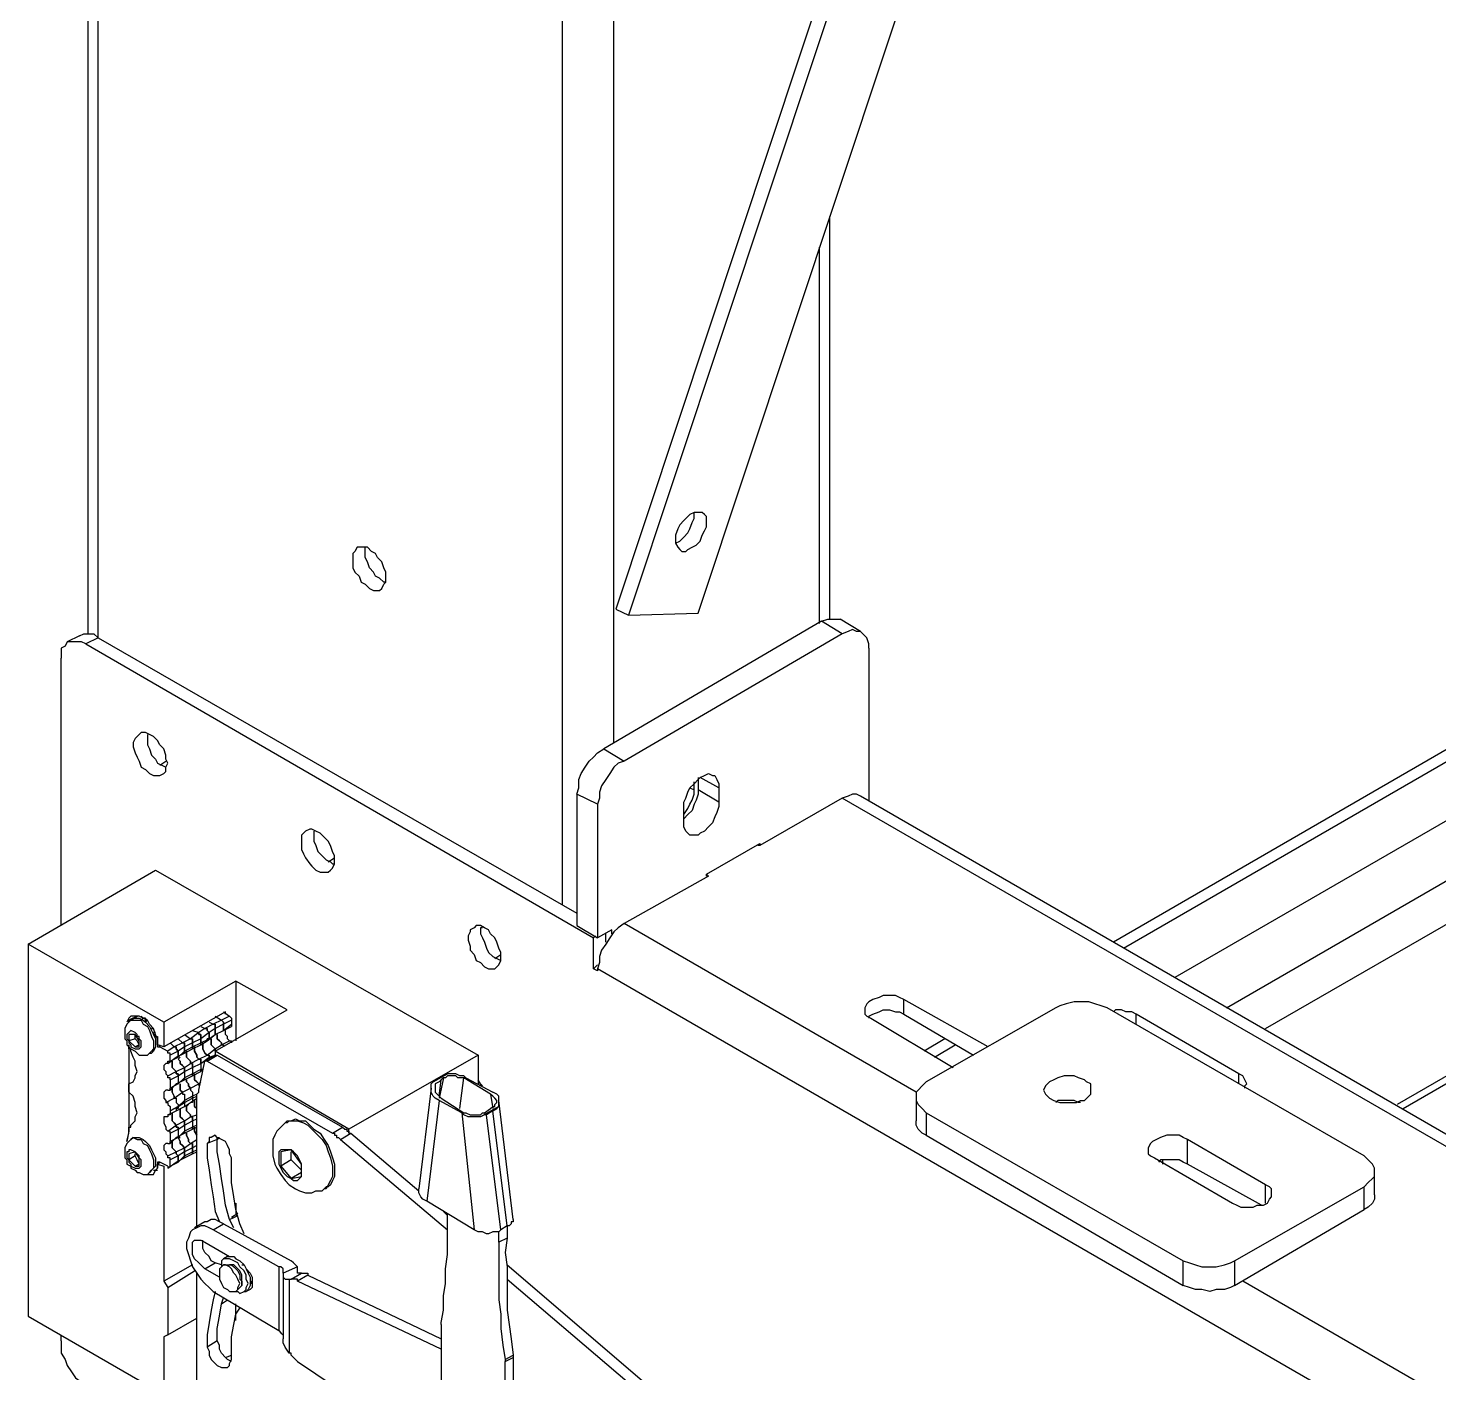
# Model space of a CAD drawing. Header units: millimetres. Extents: x -54 to 6594, y -112 to 3218.
# Drawn here: x -10.2 to 231.9, y 221 to 451.7 of the extents above; entities that cross this region are included whole.
import ezdxf

# ---------------------------------------------------------------- set-up
doc = ezdxf.new("R2010")
doc.units = ezdxf.units.MM

# ---------------------------------------------------------------- blocks, each defined once
blk = doc.blocks.new('LKarkas_iso')
at = {"lineweight": 25}
for points in [[(544.34, 1708.5), (92.78, 351.01)], [(81.49, 301.27), (81.49, 1692.27)], [(104.77, 351.37), (549.27, 1687.69)], [(0, 1584.32), (0, 347.84)], [(1.76, 347.13), (1.76, 1583.97)], [(90.31, 329.14), (90.31, 1483.43)], [(328.08, 1066.8), (90.66, 352.07)], [(577.5, 527.05), (176.04, 294.92)], [(177.8, 293.86), (579.61, 525.99)], [(186.62, 288.92), (588.43, 520.7)], [(614.54, 491.77), (224.72, 267.05)], [(225.78, 266.35), (615.95, 491.77)], [(127.35, 350.31), (127.35, 419.45)], [(125.59, 349.6), (125.59, 414.16)], [(195.44, 283.63), (356.66, 376.77)], [(105.83, 365.48), (106.19, 366.18), (106.19, 367.24), (106.19, 367.95), (105.83, 368.3), (105.48, 368.65), (104.77, 368.65), (104.07, 368.65), (103.36, 368.3), (103.01, 367.95), (102.31, 367.24), (101.6, 366.54), (101.25, 365.83), (100.89, 364.77), (100.89, 364.07), (100.89, 363.36), (101.25, 362.66), (101.6, 362.3), (101.95, 361.95), (102.66, 361.95), (103.01, 362.3), (103.72, 362.66), (104.42, 363.01), (105.13, 363.71), (105.48, 364.77), (105.83, 365.48)], [(103.72, 366.89), (104.07, 367.59), (104.07, 368.3), (104.07, 368.65)], [(202.14, 280.11), (356.66, 369.01)], [(100.89, 363.36), (100.89, 363.36), (101.6, 363.71), (102.31, 364.42), (103.01, 365.12), (103.36, 365.83), (103.72, 366.89)], [(48.33, 355.6), (49.04, 355.25), (49.74, 355.25), (50.09, 355.25), (50.45, 355.6), (50.8, 356.31), (51.15, 356.66), (51.15, 357.72), (51.15, 358.42), (50.8, 359.13), (50.45, 360.19), (49.74, 360.89), (49.39, 361.6), (48.68, 361.95), (47.98, 362.66), (47.27, 362.66), (46.57, 362.66), (46.21, 362.66), (45.86, 361.95), (45.51, 361.6), (45.51, 360.89), (45.51, 360.19), (45.51, 359.13), (45.86, 358.42), (46.57, 357.72), (46.92, 356.66), (47.62, 356.31), (48.33, 355.6)], [(51.15, 356.66), (50.8, 356.66), (50.09, 357.36), (49.39, 357.72), (49.04, 358.42), (48.33, 359.13), (47.98, 360.19), (47.62, 360.89), (47.62, 361.6), (47.62, 362.66)], [(90.66, 352.07), (92.78, 351.01)], [(92.78, 351.01), (104.77, 351.37)], [(125.94, 349.96), (88.55, 328.08)], [(125.94, 349.96), (127, 350.31), (127.71, 350.31), (128.41, 350.31), (129.12, 350.31)], [(129.47, 347.84), (125.94, 349.96)], [(132.64, 348.19), (129.12, 350.31)], [(-0.35, 346.07), (-1.06, 346.43), (-2.12, 346.43), (-2.82, 346.43), (-3.53, 346.43), (-3.88, 345.72), (-4.59, 345.37), (-4.59, 344.31), (-4.59, 343.61)], [(-1.41, 347.49), (-3.53, 346.43)], [(-1.41, 347.49), (-0.71, 347.84), (0.35, 347.84), (1.06, 347.84), (1.76, 347.13)], [(1.76, 347.13), (-0.35, 346.07)], [(1.76, 347.13), (83.96, 299.86)], [(129.47, 347.84), (92.07, 325.97)], [(134.06, 345.37), (134.06, 346.07), (133.7, 347.13), (133.35, 347.49), (132.64, 348.19), (131.94, 348.19), (131.23, 348.54), (130.53, 348.19), (129.47, 347.84)], [(-0.35, 346.07), (86.78, 295.63)], [(134.06, 345.37), (134.06, 319.26)], [(-4.59, 297.74), (-4.59, 343.61)], [(13.76, 325.61), (13.41, 326.32), (13.41, 327.02), (13.05, 328.08), (12.35, 328.79), (11.99, 329.49), (11.29, 330.2), (10.58, 330.55), (9.88, 330.91), (9.17, 330.91), (8.82, 330.55), (8.47, 330.2), (8.11, 329.85), (7.76, 329.14), (7.76, 328.44), (8.11, 327.38), (8.47, 326.67), (8.82, 325.97), (9.17, 324.91), (9.88, 324.56), (10.58, 323.85), (11.29, 323.5), (11.99, 323.5), (12.35, 323.5), (13.05, 323.85), (13.41, 324.2), (13.41, 324.91), (13.76, 325.61)], [(10.23, 330.55), (10.23, 330.55), (10.23, 329.49), (10.23, 328.79), (10.58, 328.08), (10.94, 327.02), (11.64, 326.32), (11.99, 325.61), (12.7, 325.26), (13.41, 324.91)], [(83.96, 320.32), (84.31, 321.38), (84.31, 322.79), (84.67, 323.85), (85.37, 324.91), (86.08, 325.97), (86.78, 326.67), (87.49, 327.38), (88.55, 328.08)], [(88.55, 328.08), (92.07, 325.97)], [(12.35, 325.26), (13.41, 325.97)], [(92.07, 325.97), (91.02, 325.61), (90.31, 324.91), (89.61, 323.85), (88.9, 322.79), (88.19, 321.73), (87.84, 320.67), (87.84, 319.62), (87.49, 318.56)], [(102.31, 317.85), (102.31, 318.91), (102.66, 319.62), (103.01, 320.67), (103.36, 321.38), (104.07, 322.09), (104.77, 322.79), (105.13, 323.14), (105.83, 323.5), (106.54, 323.85), (107.24, 323.5), (107.6, 323.5), (107.95, 322.79), (108.3, 322.09), (108.3, 321.38)], [(104.07, 321.03), (104.07, 322.44)], [(104.77, 323.14), (104.77, 321.03)], [(108.3, 321.38), (105.13, 323.14)], [(83.96, 320.32), (83.96, 297.74)], [(87.49, 318.56), (83.96, 320.32)], [(102.31, 316.79), (102.31, 316.79), (103.01, 317.85), (103.36, 318.56), (103.72, 319.26), (104.07, 320.32), (104.07, 321.03)], [(104.77, 321.03), (104.77, 320.32), (104.42, 319.26), (104.07, 318.56), (103.72, 317.5), (103.01, 316.79), (102.31, 316.09)], [(103.36, 321.38), (104.07, 321.03)], [(108.3, 318.91), (104.77, 321.03)], [(108.3, 321.38), (108.3, 318.91)], [(129.47, 319.62), (115.36, 311.5)], [(132.64, 319.97), (131.94, 320.32), (131.23, 320.32), (130.53, 319.97), (129.47, 319.62)], [(567.62, 67.03), (129.47, 319.62)], [(570.79, 67.03), (132.64, 319.97)], [(87.49, 318.56), (87.49, 295.63)], [(108.3, 318.91), (108.3, 318.21), (107.95, 317.15), (107.6, 316.44), (107.24, 315.38), (106.54, 314.68), (105.83, 313.97), (105.13, 313.62), (104.77, 313.27), (104.07, 313.27), (103.36, 313.27), (103.01, 313.62), (102.66, 313.97), (102.31, 314.68), (102.31, 315.38)], [(102.31, 315.38), (102.31, 317.85)], [(42.33, 309.03), (42.33, 309.74), (41.98, 310.44), (41.63, 311.5), (41.27, 312.21), (40.57, 312.91), (39.86, 313.62), (39.16, 313.97), (38.45, 314.32), (38.1, 314.32), (37.39, 313.97), (37.04, 313.62), (36.69, 313.27), (36.69, 312.56), (36.69, 311.86), (36.69, 310.8), (37.04, 310.09), (37.39, 309.39), (38.1, 308.33), (38.45, 307.97), (39.16, 307.27), (39.86, 306.92), (40.57, 306.92), (41.27, 306.92), (41.63, 307.27), (41.98, 307.62), (42.33, 308.33), (42.33, 309.03)], [(38.81, 313.97), (38.81, 313.97), (38.81, 312.91), (38.81, 312.21), (39.16, 311.5), (39.51, 310.44), (40.22, 309.74), (40.92, 309.03), (41.63, 308.68), (41.98, 308.33), (42.33, 308.33)], [(106.19, 306.56), (115.36, 311.86)], [(115.36, 311.5), (115.01, 311.5)], [(115.36, 311.86), (115.36, 311.5)], [(41.27, 308.68), (42.33, 309.39)], [(-10.23, 294.57), (11.64, 307.27)], [(11.64, 307.27), (67.03, 275.52)], [(106.54, 306.21), (92.07, 298.1)], [(106.19, 306.56), (106.54, 306.21)], [(106.19, 306.21), (106.19, 306.56)], [(92.07, 298.1), (91.02, 297.39), (90.31, 296.69), (89.61, 295.63), (88.9, 294.57), (88.19, 293.51), (87.84, 292.45), (87.84, 291.39), (87.49, 290.34)], [(142.17, 269.17), (92.07, 298.1)], [(70.91, 292.45), (70.91, 293.16), (70.56, 293.86), (70.2, 294.92), (69.85, 295.63), (69.14, 296.33), (68.79, 297.04), (68.09, 297.39), (67.38, 297.74), (66.67, 297.74), (66.32, 297.39), (65.62, 297.04), (65.62, 296.69), (65.26, 295.98), (65.26, 295.27), (65.62, 294.22), (65.62, 293.51), (66.32, 292.81), (66.67, 291.75), (67.38, 291.39), (68.09, 290.69), (68.79, 290.34), (69.14, 290.34), (69.85, 290.34), (70.2, 290.69), (70.56, 291.04), (70.91, 291.75), (70.91, 292.45)], [(67.73, 297.39), (67.38, 297.39), (67.38, 296.33), (67.73, 295.63), (68.09, 294.92), (68.44, 293.86), (68.79, 293.16), (69.5, 292.45), (70.2, 292.1), (70.91, 291.75)], [(83.96, 297.74), (87.49, 295.63)], [(87.14, 295.98), (86.78, 295.63)], [(86.78, 290.34), (86.78, 295.63)], [(89.96, 297.04), (87.49, 295.63)], [(88.9, 294.92), (88.9, 296.33)], [(89.96, 296.33), (89.96, 297.04)], [(-10.23, 294.57), (-10.23, 230.72)], [(13.05, 281.16), (-10.23, 294.57)], [(69.85, 292.1), (70.91, 292.81)], [(87.49, 291.04), (86.78, 290.34)], [(25.4, 288.22), (13.05, 281.16)], [(25.4, 288.22), (25.4, 277.99)], [(34.22, 283.28), (25.4, 288.22)], [(87.49, 289.98), (86.78, 290.34)], [(87.49, 290.34), (87.49, 289.98)], [(525.64, 37.39), (87.49, 290.34)], [(140.05, 285.04), (139.35, 285.4), (138.64, 285.75), (137.58, 285.75), (136.52, 285.75), (135.82, 285.4), (134.76, 285.04), (134.06, 284.69), (133.7, 284.34), (133.35, 283.63), (133.35, 283.28), (133.35, 282.57), (133.7, 282.22), (134.41, 281.87)], [(140.05, 282.57), (140.05, 285.04)], [(154.52, 276.93), (140.05, 285.04)], [(166.16, 283.63), (143.93, 270.93)], [(174.98, 283.63), (173.92, 283.99), (172.86, 284.34), (171.8, 284.69), (170.39, 284.69), (169.33, 284.69), (167.92, 284.34), (166.86, 283.99), (166.16, 283.63)], [(219.07, 258.23), (174.98, 283.63)], [(7.41, 281.52), (7.06, 281.16), (6.7, 280.81), (6.35, 280.11), (6.35, 279.4), (6.35, 278.69), (6.35, 278.34), (6.7, 277.99), (6.7, 277.28)], [(11.99, 277.28), (11.99, 278.34), (11.64, 279.05), (11.29, 280.11), (10.58, 280.81), (10.23, 281.52), (9.52, 281.87), (8.82, 282.22), (8.11, 282.22), (7.41, 282.22), (7.06, 281.87), (6.7, 281.16)], [(8.47, 282.22), (7.06, 281.52)], [(7.41, 281.52), (7.41, 281.52), (7.06, 281.52)], [(7.06, 281.16), (7.06, 281.16), (7.06, 281.52)], [(7.41, 281.52), (8.47, 282.22)], [(7.76, 281.87), (7.41, 281.52)], [(7.41, 281.52), (7.41, 281.52), (7.76, 281.52), (8.47, 281.52), (9.17, 281.52), (9.52, 280.81), (10.23, 280.46), (10.58, 279.75), (10.94, 278.69), (11.29, 277.99), (11.29, 277.28)], [(7.41, 281.52), (7.41, 281.52)], [(7.76, 281.87), (8.11, 281.87), (8.82, 281.87), (9.52, 281.52), (9.88, 281.16), (10.58, 280.46), (10.94, 279.75), (11.29, 279.05), (11.64, 278.34), (11.64, 277.64)], [(9.17, 282.22), (9.52, 281.87)], [(9.17, 282.22), (9.52, 281.87)], [(9.52, 281.87), (9.17, 281.52)], [(9.52, 281.87), (9.52, 281.87)], [(9.88, 281.16), (9.88, 281.52), (9.88, 281.87), (9.52, 281.87)], [(9.52, 281.87), (9.52, 281.87), (9.88, 281.87), (9.88, 281.52), (9.88, 281.16)], [(9.88, 281.52), (9.88, 281.16)], [(10.23, 281.52), (9.88, 281.16)], [(23.64, 282.93), (13.05, 276.93)], [(13.05, 281.16), (13.05, 276.93)], [(20.81, 281.16), (21.52, 280.81)], [(20.81, 281.16), (21.52, 280.81)], [(22.93, 281.52), (21.52, 280.81)], [(21.87, 276.22), (34.22, 283.28)], [(21.87, 282.22), (22.93, 281.52)], [(21.87, 282.22), (22.93, 281.52)], [(24.34, 282.22), (22.93, 281.52)], [(22.93, 281.52), (22.93, 281.52), (23.28, 281.16), (23.28, 280.81)], [(23.28, 280.81), (23.28, 280.81), (23.28, 281.16), (22.93, 281.52)], [(23.28, 282.93), (24.34, 282.22)], [(24.69, 281.52), (23.28, 280.81)], [(23.64, 282.57), (23.64, 282.93)], [(24.34, 282.22), (24.34, 282.22), (24.69, 281.87), (24.69, 281.52)], [(24.69, 281.52), (24.69, 280.81)], [(134.06, 282.22), (134.06, 282.22), (134.76, 282.57), (135.82, 282.93), (136.52, 283.28), (137.58, 283.28), (138.64, 282.93), (139.35, 282.93), (140.05, 282.57)], [(134.06, 282.22), (134.06, 281.87)], [(134.41, 281.87), (148.52, 273.4)], [(140.05, 282.57), (152.05, 275.52)], [(179.92, 282.57), (179.21, 282.93), (178.15, 282.93), (177.45, 283.28), (176.39, 283.28), (176.04, 282.93)], [(179.92, 280.81), (179.92, 282.57)], [(197.56, 272.34), (179.92, 282.57)], [(9.17, 277.28), (9.17, 277.99), (8.82, 278.34), (8.82, 278.69), (8.47, 278.69), (8.47, 279.05), (8.11, 279.4), (7.41, 279.75), (7.06, 279.4), (6.7, 279.05), (6.7, 278.69), (6.7, 278.34), (7.06, 277.99), (7.06, 277.64), (7.41, 277.28), (7.41, 276.93), (8.11, 276.58), (8.47, 276.58), (8.82, 276.58), (9.17, 276.93), (9.17, 277.28)], [(7.06, 279.05), (7.06, 277.99)], [(8.11, 279.05), (7.06, 279.05)], [(8.11, 278.34), (8.11, 279.05)], [(8.82, 277.99), (8.11, 279.05)], [(10.94, 280.11), (11.29, 280.11)], [(11.29, 280.11), (10.94, 280.11)], [(11.64, 279.4), (11.29, 279.4)], [(11.64, 278.69), (11.64, 278.69), (11.64, 279.05), (11.29, 279.05), (11.29, 279.4)], [(11.29, 279.4), (11.29, 279.4)], [(11.64, 278.69), (11.99, 278.69)], [(11.64, 278.69), (11.99, 278.69), (11.99, 278.34), (11.99, 277.99), (11.99, 277.64), (11.99, 277.28)], [(16.58, 279.05), (17.64, 278.34)], [(16.58, 279.05), (17.64, 278.34)], [(19.05, 279.4), (17.64, 278.34)], [(17.99, 279.75), (19.05, 279.4)], [(17.99, 279.75), (19.05, 279.4)], [(20.11, 280.11), (19.05, 279.4)], [(19.4, 278.34), (19.4, 278.69), (19.4, 279.05), (19.05, 279.05), (19.05, 279.4)], [(19.05, 279.4), (19.05, 279.05), (19.4, 279.05), (19.4, 278.69), (19.4, 278.34)], [(19.4, 280.46), (20.11, 280.11)], [(19.4, 280.46), (20.11, 280.11)], [(20.81, 279.4), (19.4, 278.34)], [(21.52, 280.81), (20.11, 280.11)], [(20.11, 280.11), (20.46, 280.11), (20.46, 279.75), (20.81, 279.4)], [(20.81, 279.4), (20.81, 279.4), (20.46, 279.75), (20.46, 280.11), (20.11, 280.11)], [(20.46, 277.99), (21.87, 279.05)], [(21.87, 280.11), (20.81, 279.4)], [(20.81, 279.4), (20.81, 278.34)], [(20.81, 278.34), (20.81, 279.4)], [(20.81, 278.34), (21.87, 279.05)], [(21.52, 280.81), (21.52, 280.81), (21.87, 280.81), (21.87, 280.46), (21.87, 280.11)], [(21.87, 280.11), (21.87, 280.11), (21.87, 280.46), (21.87, 280.81), (21.52, 280.81)], [(23.28, 280.81), (21.87, 280.11)], [(21.87, 280.11), (21.87, 279.05)], [(21.87, 279.05), (21.87, 280.11)], [(21.87, 279.05), (23.28, 279.75)], [(21.87, 279.05), (23.28, 279.75)], [(21.87, 279.05), (21.87, 279.05)], [(21.87, 279.05), (21.87, 279.05)], [(22.93, 277.28), (22.93, 277.64), (22.58, 277.99), (22.23, 278.34), (22.23, 278.69), (22.23, 279.05)], [(22.23, 279.05), (22.23, 278.69), (22.23, 278.34), (22.58, 277.99), (22.93, 277.64), (22.93, 277.28)], [(23.28, 280.81), (23.28, 279.75)], [(23.28, 279.75), (24.69, 280.81)], [(23.28, 279.75), (23.28, 280.81)], [(23.28, 279.75), (24.69, 280.46)], [(23.28, 279.75), (23.28, 279.75)], [(23.28, 279.75), (23.28, 279.75)], [(24.34, 277.99), (23.99, 278.34), (23.99, 278.69), (23.64, 279.05), (23.64, 279.75)], [(24.69, 280.81), (24.69, 280.46)], [(7.06, 277.28), (7.06, 275.17), (7.06, 272.7), (7.06, 269.87), (7.06, 267.41), (7.06, 264.94), (7.06, 262.47), (6.7, 260.7)], [(6.7, 277.28), (7.41, 276.58), (8.11, 276.22), (8.47, 275.87), (8.82, 275.52), (9.52, 275.52), (10.23, 275.52), (10.58, 275.87)], [(8.11, 278.34), (7.06, 277.99)], [(7.06, 277.99), (8.11, 276.93)], [(7.41, 276.22), (7.41, 276.58), (7.06, 276.58), (7.06, 276.93), (7.06, 277.28)], [(7.06, 270.58), (7.76, 270.93), (8.11, 271.64), (8.11, 271.99), (8.47, 272.7), (8.11, 273.76), (8.11, 274.46), (7.76, 275.17), (7.41, 276.22)], [(8.82, 277.28), (8.47, 277.99), (8.11, 278.34)], [(8.82, 277.28), (8.11, 276.93)], [(8.11, 276.93), (8.82, 276.93)], [(8.82, 276.93), (8.82, 277.99)], [(11.29, 277.28), (11.29, 276.58), (10.94, 276.22), (10.58, 275.87)], [(11.64, 277.64), (11.64, 276.93), (11.29, 276.22), (10.94, 275.87)], [(11.99, 277.64), (11.99, 277.28)], [(11.99, 277.28), (11.99, 277.28), (11.99, 276.93), (12.35, 276.93)], [(13.05, 276.93), (11.99, 277.28)], [(12.35, 276.93), (12.35, 277.28)], [(12.35, 276.93), (13.76, 276.22)], [(14.82, 276.93), (13.76, 276.22)], [(14.11, 275.52), (14.11, 275.52), (14.11, 275.87), (13.76, 275.87), (13.76, 276.22)], [(14.11, 277.64), (14.82, 276.93)], [(14.11, 277.64), (14.82, 276.93)], [(15.52, 276.22), (14.11, 275.52)], [(16.23, 277.64), (14.82, 276.93)], [(15.52, 276.22), (15.52, 276.22), (15.17, 276.58), (15.17, 276.93), (14.82, 276.93)], [(14.82, 276.93), (15.17, 276.93), (15.17, 276.58), (15.52, 276.22)], [(15.52, 278.34), (16.23, 277.64)], [(15.52, 278.34), (16.23, 277.64)], [(16.58, 276.93), (15.52, 276.22)], [(15.52, 275.17), (16.58, 276.22)], [(15.52, 275.17), (15.52, 276.22)], [(15.52, 276.22), (15.52, 275.17)], [(17.64, 278.34), (16.23, 277.64)], [(16.23, 277.64), (16.23, 277.64), (16.58, 277.64), (16.58, 277.28), (16.58, 276.93)], [(16.58, 276.93), (16.58, 276.93), (16.58, 277.28), (16.58, 277.64), (16.23, 277.64)], [(17.99, 277.64), (16.58, 276.93)], [(16.58, 276.93), (16.58, 276.22)], [(16.58, 276.22), (17.99, 276.93)], [(16.58, 276.22), (16.58, 276.93)], [(16.58, 275.87), (17.99, 276.58)], [(16.58, 276.22), (16.58, 275.87)], [(16.58, 275.87), (16.58, 275.87), (16.58, 276.22)], [(16.93, 276.22), (16.93, 275.87), (16.93, 275.17), (17.29, 274.81), (17.64, 274.46), (17.64, 274.11)], [(17.64, 274.11), (17.64, 274.46), (17.29, 274.81), (16.93, 275.17), (16.93, 275.87), (16.93, 276.22)], [(17.99, 277.64), (17.99, 277.99), (17.99, 278.34), (17.64, 278.34)], [(17.64, 278.34), (17.64, 278.34), (17.99, 278.34), (17.99, 277.99), (17.99, 277.64)], [(19.4, 278.34), (17.99, 277.64)], [(17.99, 276.93), (19.4, 277.64)], [(17.99, 276.93), (17.99, 277.64)], [(17.99, 277.64), (17.99, 276.93)], [(17.99, 276.58), (19.4, 277.28)], [(17.99, 276.58), (17.99, 276.58), (17.99, 276.93)], [(17.99, 276.93), (17.99, 276.93), (17.99, 276.58)], [(18.34, 276.93), (18.34, 276.58), (18.34, 276.22), (18.7, 275.52), (18.7, 275.17), (19.05, 274.81)], [(19.05, 274.81), (18.7, 275.17), (18.7, 275.52), (18.34, 276.22), (18.34, 276.58), (18.34, 276.93)], [(19.4, 277.64), (20.81, 278.34)], [(19.4, 277.64), (19.4, 278.34)], [(19.4, 278.34), (19.4, 277.64)], [(19.4, 277.28), (20.46, 277.99)], [(19.4, 277.28), (19.4, 277.28), (19.4, 277.64)], [(19.4, 277.64), (19.4, 277.64), (19.4, 277.28)], [(20.46, 275.52), (20.11, 275.87), (19.76, 276.58), (19.76, 276.93), (19.76, 277.28), (19.76, 277.64)], [(19.76, 277.64), (19.76, 277.28), (19.76, 276.93), (19.76, 276.58), (20.11, 275.87), (20.46, 275.52)], [(20.81, 278.34), (20.81, 278.34), (20.46, 278.34), (20.46, 277.99)], [(20.46, 277.99), (20.46, 277.99), (20.46, 278.34), (20.81, 278.34)], [(20.46, 275.52), (21.87, 276.58)], [(21.87, 276.58), (21.52, 276.93), (21.17, 277.28), (21.17, 277.64), (21.17, 277.99), (21.17, 278.34)], [(21.17, 278.34), (21.17, 277.99), (21.17, 277.64), (21.17, 277.28), (21.52, 276.93), (21.87, 276.58)], [(21.87, 276.58), (22.93, 277.28)], [(21.87, 276.58), (21.87, 276.22)], [(21.87, 276.22), (21.87, 276.22), (21.87, 276.58)], [(21.87, 276.22), (21.87, 275.52)], [(44.8, 262.82), (21.87, 276.22)], [(22.93, 277.28), (24.34, 277.99)], [(22.93, 277.28), (23.28, 277.28), (23.28, 276.93)], [(23.28, 276.93), (23.28, 276.93), (23.28, 277.28), (22.93, 277.28)], [(24.34, 277.99), (24.34, 277.99), (24.69, 277.99), (24.69, 277.64)], [(147.11, 278.34), (143.58, 276.22)], [(145.34, 275.17), (148.87, 277.28)], [(10.58, 275.87), (10.94, 275.87)], [(13.76, 274.11), (13.41, 274.11), (13.05, 273.76), (13.05, 273.4), (13.05, 273.05), (13.41, 272.7), (13.41, 272.34), (13.76, 271.99)], [(13.76, 274.11), (15.17, 275.17)], [(13.76, 274.11), (13.76, 274.11), (13.76, 274.46), (14.11, 274.46)], [(14.11, 274.46), (14.11, 275.52)], [(14.11, 274.46), (15.52, 275.17)], [(14.46, 274.46), (14.46, 274.11), (14.46, 273.76), (14.46, 273.4), (14.82, 273.05), (15.17, 272.7)], [(15.17, 272.7), (14.82, 273.05), (14.46, 273.4), (14.46, 273.76), (14.46, 274.11), (14.46, 274.46)], [(15.17, 275.17), (16.58, 275.87)], [(15.17, 275.17), (15.17, 275.17), (15.52, 275.17)], [(15.52, 275.17), (15.52, 275.17), (15.17, 275.17)], [(16.58, 273.4), (16.23, 273.76), (15.87, 274.11), (15.87, 274.46), (15.52, 274.81), (15.87, 275.17)], [(15.87, 275.17), (15.52, 274.81), (15.87, 274.46), (15.87, 274.11), (16.23, 273.76), (16.58, 273.4)], [(16.58, 273.4), (17.64, 274.11)], [(17.64, 274.11), (19.05, 274.81)], [(17.99, 273.4), (17.99, 273.4), (17.99, 273.76), (17.99, 274.11), (17.64, 274.11)], [(17.64, 274.11), (17.99, 274.11), (17.99, 273.76), (17.99, 273.4)], [(17.99, 273.4), (19.4, 274.11)], [(19.05, 274.81), (20.46, 275.52)], [(19.4, 274.11), (19.4, 274.46), (19.4, 274.81), (19.05, 274.81)], [(19.05, 274.81), (19.05, 274.81), (19.4, 274.81), (19.4, 274.46), (19.4, 274.11)], [(19.05, 269.52), (20.11, 274.46)], [(19.4, 274.11), (20.81, 275.17)], [(19.4, 274.11), (19.4, 273.05)], [(19.4, 274.11), (19.4, 273.05)], [(21.87, 275.52), (20.11, 274.46)], [(20.46, 274.46), (20.46, 274.46), (20.11, 274.46)], [(20.46, 275.52), (20.46, 275.52), (20.81, 275.52), (20.81, 275.17)], [(20.46, 274.46), (22.23, 275.52)], [(20.81, 275.17), (20.81, 275.17), (20.81, 275.52), (20.46, 275.52)], [(20.46, 274.46), (41.98, 262.11)], [(20.81, 275.17), (21.87, 275.52)], [(20.81, 275.17), (20.81, 274.81)], [(20.81, 275.17), (20.81, 274.81)], [(21.87, 275.52), (21.87, 275.52), (22.23, 275.52)], [(22.23, 275.52), (43.74, 263.17)], [(67.03, 275.52), (44.8, 262.82)], [(67.03, 275.52), (67.03, 270.58)], [(13.76, 271.99), (15.17, 272.7)], [(14.11, 271.29), (14.11, 271.29), (14.11, 271.64), (13.76, 271.64), (13.76, 271.99)], [(14.11, 271.29), (15.52, 271.99)], [(14.11, 271.29), (14.11, 269.87)], [(15.17, 272.7), (16.58, 273.4)], [(15.52, 271.99), (15.52, 271.99), (15.52, 272.34), (15.17, 272.34), (15.17, 272.7)], [(15.17, 272.7), (15.17, 272.7), (15.17, 272.34), (15.52, 272.34), (15.52, 271.99)], [(15.17, 270.58), (16.58, 271.29)], [(15.52, 271.99), (16.58, 272.7)], [(15.52, 271.99), (15.52, 270.58)], [(15.52, 271.99), (15.52, 270.58)], [(16.58, 271.64), (15.52, 270.58)], [(16.58, 273.4), (16.58, 273.4), (16.58, 273.05), (16.58, 272.7)], [(16.58, 272.7), (17.99, 273.4)], [(16.58, 272.7), (16.58, 272.7), (16.58, 273.05), (16.58, 273.4)], [(16.58, 272.7), (16.58, 271.64)], [(16.58, 272.7), (16.58, 271.64)], [(17.99, 272.34), (16.58, 271.64)], [(16.58, 271.29), (17.99, 271.99)], [(16.58, 271.64), (16.58, 271.29)], [(16.58, 271.29), (16.58, 271.29), (16.58, 271.64)], [(16.93, 271.29), (16.93, 271.29), (16.93, 270.93), (17.29, 270.58), (17.29, 270.23), (17.64, 269.87)], [(17.64, 269.87), (17.29, 270.23), (17.29, 270.58), (16.93, 270.93), (16.93, 271.29)], [(17.99, 273.4), (17.99, 272.34)], [(17.99, 273.4), (17.99, 272.34)], [(19.4, 273.05), (17.99, 272.34)], [(17.99, 271.99), (19.4, 272.7)], [(17.99, 271.99), (17.99, 271.99), (17.99, 272.34)], [(17.99, 272.34), (17.99, 272.34), (17.99, 271.99)], [(18.34, 272.34), (18.34, 271.99), (18.34, 271.64), (18.34, 271.29), (18.7, 270.93), (19.05, 270.58)], [(19.05, 270.58), (18.7, 270.93), (18.34, 271.29), (18.34, 271.64), (18.34, 271.99), (18.34, 272.34)], [(19.76, 273.05), (19.4, 273.05)], [(19.4, 272.7), (19.4, 272.7), (19.4, 273.05)], [(19.4, 273.05), (19.4, 273.05), (19.4, 272.7)], [(19.4, 272.7), (19.76, 273.05)], [(59.27, 270.93), (61.74, 272.34)], [(59.27, 270.93), (59.62, 271.29)], [(61.03, 271.99), (59.62, 271.29)], [(60.68, 271.29), (60.32, 270.93), (59.62, 270.58), (59.62, 270.23), (59.62, 269.87), (59.62, 269.17), (59.97, 268.82), (60.32, 268.46), (60.68, 268.11)], [(61.03, 271.64), (60.32, 268.11)], [(60.32, 268.46), (60.68, 271.29)], [(61.03, 271.64), (60.68, 271.29)], [(61.74, 272.34), (61.03, 271.99)], [(64.56, 271.64), (64.21, 271.64), (63.5, 271.64), (63.15, 271.99), (62.79, 271.99), (62.09, 271.99), (61.74, 271.99), (61.38, 271.64), (61.03, 271.64)], [(64.91, 271.64), (64.56, 271.99), (63.85, 271.99), (63.15, 272.34), (62.79, 272.34), (62.09, 272.34), (61.74, 272.34)], [(63.85, 266.35), (64.56, 271.64)], [(69.14, 268.82), (64.56, 271.64)], [(64.91, 271.64), (69.5, 269.17)], [(67.73, 270.23), (67.38, 270.58), (67.03, 271.29)], [(171.1, 267.76), (171.8, 268.46), (172.16, 268.82), (172.16, 269.52), (172.16, 269.87), (172.16, 270.58), (171.45, 270.93), (171.1, 271.29), (170.04, 271.64), (169.33, 271.99), (168.27, 271.99), (167.57, 271.99), (166.51, 271.64), (165.81, 271.29), (165.1, 270.93), (164.75, 270.58), (164.39, 270.23), (164.04, 269.52), (164.39, 268.82), (164.75, 268.46), (165.1, 268.11), (165.81, 267.76), (166.86, 267.41), (167.57, 267.41), (168.63, 267.41), (169.69, 267.41), (170.39, 267.76), (171.1, 267.76)], [(197.56, 270.58), (197.56, 272.34)], [(198.61, 269.87), (198.61, 270.23), (198.97, 270.58), (198.61, 271.29), (198.26, 271.99), (197.56, 272.34)], [(7.06, 269.17), (7.06, 270.58)], [(7.41, 263.52), (7.76, 263.88), (8.11, 264.23), (8.11, 264.94), (8.47, 265.64), (8.11, 266.7), (8.11, 267.41), (7.76, 268.46), (7.06, 269.17)], [(13.76, 269.52), (13.41, 269.52), (13.05, 269.17), (13.05, 268.82), (13.05, 268.11), (13.41, 267.76), (13.41, 267.41)], [(13.76, 269.52), (13.76, 269.52), (14.11, 269.52), (14.11, 269.87)], [(15.52, 270.58), (14.11, 269.87)], [(14.11, 269.52), (15.17, 270.58)], [(14.46, 269.87), (14.46, 269.87), (14.46, 269.52), (14.46, 269.17), (14.82, 268.46), (14.82, 268.11)], [(14.82, 268.11), (14.82, 268.46), (14.46, 269.17), (14.46, 269.52), (14.46, 269.87)], [(14.82, 268.11), (16.23, 269.17)], [(15.17, 270.58), (15.17, 270.58), (15.52, 270.58)], [(15.52, 270.58), (15.52, 270.58), (15.17, 270.58)], [(16.23, 269.17), (15.87, 269.52), (15.87, 269.87), (15.87, 270.23), (15.87, 270.58)], [(15.87, 270.58), (15.87, 270.58), (15.87, 270.23), (15.87, 269.87), (15.87, 269.52), (16.23, 269.17)], [(16.23, 269.17), (17.64, 269.87)], [(16.23, 269.17), (16.23, 268.82), (16.58, 268.82), (16.58, 268.46), (16.58, 268.11), (16.58, 267.76)], [(16.23, 269.17), (16.23, 268.82), (16.58, 268.82), (16.58, 268.46), (16.58, 268.11), (16.58, 267.76)], [(17.64, 269.87), (19.05, 270.58)], [(17.64, 269.87), (17.64, 269.52), (17.99, 269.17), (17.99, 268.82), (17.99, 268.46)], [(17.64, 269.87), (17.64, 269.52), (17.99, 269.17), (17.99, 268.82), (17.99, 268.46)], [(18.7, 268.82), (17.99, 268.46)], [(18.7, 266.7), (18.7, 267.05), (18.7, 267.41), (18.7, 267.76), (18.7, 268.11), (18.7, 268.46), (18.7, 268.82), (19.05, 269.17), (19.05, 269.52)], [(19.05, 270.58), (19.4, 270.93)], [(19.05, 270.58), (19.05, 270.23)], [(19.05, 270.58), (19.05, 270.23)], [(58.91, 269.87), (56.8, 252.59)], [(60.32, 267.76), (59.62, 268.11), (59.27, 268.46), (58.91, 269.17), (58.91, 269.52), (58.91, 269.87), (58.91, 270.58), (59.27, 270.93)], [(67.38, 270.58), (67.38, 270.23)], [(69.14, 268.82), (69.5, 266.35)], [(69.14, 266.35), (69.5, 266.7), (69.85, 266.7), (69.85, 267.05), (70.2, 267.41), (70.2, 267.76), (69.85, 268.11), (69.5, 268.46), (69.14, 268.82)], [(70.56, 266.7), (70.56, 267.05), (70.56, 267.41), (70.56, 268.11), (70.56, 268.46), (70.2, 268.82), (69.5, 269.17)], [(143.93, 270.93), (143.23, 270.23), (142.52, 269.52), (142.17, 269.17), (142.17, 268.46), (142.17, 267.76), (142.52, 267.05), (143.23, 266.35), (143.93, 265.64)], [(13.41, 267.41), (14.82, 268.11)], [(13.41, 267.41), (13.76, 267.41), (13.76, 267.05), (14.11, 266.7), (14.11, 266.35), (14.11, 265.99)], [(14.11, 265.99), (15.52, 266.7)], [(15.52, 266.7), (14.11, 265.99)], [(14.82, 268.11), (15.17, 268.11), (15.17, 267.76), (15.17, 267.41), (15.52, 267.05), (15.52, 266.7)], [(14.82, 268.11), (15.17, 268.11), (15.17, 267.76), (15.17, 267.41), (15.52, 267.05), (15.52, 266.7)], [(15.52, 266.7), (15.52, 266.35), (15.17, 266.35), (15.17, 265.99)], [(15.52, 266.7), (15.52, 266.35), (15.17, 266.35), (15.17, 265.99)], [(15.17, 265.99), (16.58, 266.7)], [(16.58, 267.76), (15.52, 266.7)], [(15.52, 266.7), (16.58, 267.41)], [(15.52, 266.7), (15.52, 266.7)], [(15.52, 266.7), (15.52, 266.7)], [(16.58, 264.23), (16.23, 264.58), (15.87, 264.94), (15.87, 265.29), (15.87, 265.64), (15.87, 265.99), (15.87, 266.35)], [(15.87, 266.35), (15.87, 266.35), (15.87, 265.99), (15.87, 265.64), (15.87, 265.29), (15.87, 264.94), (16.23, 264.58), (16.58, 264.23)], [(17.99, 268.46), (16.58, 267.76)], [(16.58, 267.41), (17.99, 268.11)], [(16.58, 267.76), (16.58, 267.41)], [(16.58, 267.41), (16.58, 267.76)], [(16.58, 267.41), (16.58, 267.05), (16.58, 266.7)], [(16.58, 267.41), (16.58, 267.05), (16.58, 266.7)], [(16.58, 266.7), (17.64, 267.41)], [(17.29, 267.05), (17.29, 267.05), (16.93, 266.7), (16.93, 266.35), (16.93, 265.99), (17.29, 265.64), (17.64, 265.29), (17.64, 264.94)], [(17.64, 264.94), (17.64, 265.29), (17.29, 265.64), (16.93, 265.99), (16.93, 266.35), (16.93, 266.7), (17.29, 267.05)], [(17.99, 268.11), (17.99, 268.11), (17.99, 267.76), (17.99, 267.41), (17.64, 267.41)], [(17.99, 268.11), (17.99, 268.11), (17.99, 267.76), (17.99, 267.41), (17.64, 267.41)], [(17.64, 267.41), (18.7, 268.11)], [(17.99, 268.11), (18.7, 268.46)], [(17.99, 268.11), (17.99, 268.46)], [(17.99, 268.46), (17.99, 268.11)], [(18.34, 267.76), (18.34, 267.76), (18.34, 267.41), (18.34, 267.05), (18.34, 266.7), (18.7, 266.35)], [(18.7, 266.35), (18.7, 266.35), (18.34, 266.7), (18.34, 267.05), (18.34, 267.41), (18.34, 267.76)], [(18.7, 245.89), (18.7, 266.7)], [(60.32, 267.76), (58.21, 250.47)], [(64.21, 265.64), (60.32, 267.76)], [(60.68, 268.11), (64.56, 265.64)], [(70.56, 266.7), (67.38, 264.94)], [(68.09, 265.64), (69.14, 266.35)], [(69.5, 265.99), (69.5, 265.99), (70.2, 266.35), (70.56, 266.7)], [(73.02, 247.3), (70.56, 267.76)], [(142.17, 268.46), (142.17, 264.23)], [(170.39, 267.41), (170.04, 267.41), (169.33, 267.76), (168.27, 267.76), (167.57, 267.76), (166.51, 267.76), (166.16, 267.41)], [(13.41, 264.94), (13.41, 264.94), (13.05, 264.94), (13.05, 264.58), (13.05, 264.23), (13.05, 263.88), (13.41, 263.17), (13.41, 262.82), (13.76, 262.47)], [(14.11, 265.99), (14.11, 265.64), (14.11, 265.29), (13.76, 265.29), (13.76, 264.94), (13.41, 264.94)], [(13.76, 265.29), (15.17, 265.99)], [(14.11, 265.99), (14.11, 265.99)], [(14.46, 265.64), (14.46, 265.64), (14.46, 265.29), (14.46, 264.94), (14.46, 264.58), (14.46, 264.23), (14.82, 263.88), (15.17, 263.52)], [(15.17, 263.52), (14.82, 263.88), (14.46, 264.23), (14.46, 264.58), (14.46, 264.94), (14.46, 265.29), (14.46, 265.64)], [(15.17, 263.52), (16.58, 264.23)], [(16.58, 264.23), (17.64, 264.94)], [(16.58, 264.23), (16.58, 264.23), (16.58, 263.88), (16.58, 263.52)], [(16.58, 263.52), (17.99, 264.23)], [(16.58, 263.52), (16.58, 263.52), (16.58, 263.88), (16.58, 264.23)], [(17.64, 264.94), (18.7, 265.29)], [(17.99, 264.23), (17.99, 264.23), (17.99, 264.58), (17.99, 264.94), (17.64, 264.94)], [(17.64, 264.94), (17.99, 264.94), (17.99, 264.58), (17.99, 264.23)], [(17.99, 264.23), (18.7, 264.58)], [(17.99, 264.23), (17.99, 263.17)], [(17.99, 264.23), (17.99, 263.17)], [(34.22, 264.23), (33.87, 263.88)], [(34.22, 264.23), (34.92, 264.23), (35.63, 264.58), (36.34, 264.23), (37.39, 264.23), (38.1, 263.52), (38.81, 262.82), (39.86, 262.11), (40.57, 261.06), (41.27, 260), (41.63, 258.94), (41.98, 257.88), (42.33, 256.82), (42.33, 255.76)], [(34.22, 263.88), (34.57, 264.23), (35.28, 264.23), (35.98, 264.23), (37.04, 263.88), (37.75, 263.52), (38.45, 262.82), (39.51, 261.76), (40.22, 261.06), (40.92, 260), (41.27, 258.94), (41.63, 257.88), (41.98, 256.47), (41.98, 255.76)], [(67.38, 264.94), (67.03, 264.94), (66.32, 264.94), (65.62, 264.94), (65.26, 264.94), (64.56, 265.29), (64.21, 265.64)], [(64.21, 265.64), (66.32, 245.53)], [(64.56, 265.64), (64.91, 265.64), (65.62, 265.29), (65.97, 265.29), (66.32, 265.29), (67.03, 265.29), (67.38, 265.29), (67.73, 265.64), (68.09, 265.64)], [(68.44, 265.29), (68.44, 265.29), (68.09, 265.29), (67.38, 264.94)], [(69.5, 265.99), (68.44, 265.29)], [(70.91, 245.53), (68.44, 265.29)], [(71.97, 246.24), (69.5, 265.99)], [(143.93, 261.76), (143.23, 262.11), (142.52, 262.82), (142.17, 263.52), (142.17, 264.23)], [(143.93, 265.64), (143.93, 261.76)], [(143.93, 265.64), (188.03, 240.24)], [(6.7, 260.7), (7.06, 262.11)], [(7.06, 262.11), (7.06, 262.47), (7.06, 262.82), (7.06, 263.17), (7.41, 263.17), (7.41, 263.52)], [(13.76, 262.47), (15.17, 263.52)], [(14.11, 262.11), (14.11, 262.11), (14.11, 262.47), (13.76, 262.47)], [(14.11, 262.11), (15.52, 262.82)], [(14.11, 262.11), (14.11, 260.7)], [(15.52, 262.82), (15.52, 262.82), (15.52, 263.17), (15.17, 263.17), (15.17, 263.52)], [(15.17, 263.52), (15.17, 263.17), (15.52, 263.17), (15.52, 262.82)], [(15.17, 261.41), (16.58, 262.11)], [(15.52, 262.82), (16.58, 263.52)], [(15.52, 262.82), (15.52, 261.41)], [(15.52, 262.82), (15.52, 261.41)], [(16.58, 262.47), (15.52, 261.41)], [(16.58, 263.52), (16.58, 262.47)], [(16.58, 263.52), (16.58, 262.47)], [(17.99, 263.17), (16.58, 262.47)], [(16.58, 262.11), (17.99, 262.82)], [(16.58, 262.47), (16.58, 262.11)], [(16.58, 262.11), (16.58, 262.11), (16.58, 262.47)], [(16.93, 262.11), (16.93, 262.11), (16.93, 261.76), (17.29, 261.06), (17.29, 260.7), (17.64, 260.35)], [(17.64, 260.35), (17.29, 260.7), (17.29, 261.06), (16.93, 261.76), (16.93, 262.11)], [(18.7, 263.52), (17.99, 263.17)], [(17.99, 262.82), (17.99, 262.82), (17.99, 263.17)], [(17.99, 263.17), (17.99, 262.82)], [(17.99, 262.82), (18.7, 263.17)], [(18.34, 263.17), (18.34, 262.82), (18.34, 262.47), (18.7, 261.76)], [(18.7, 261.76), (18.7, 261.76), (18.34, 262.47), (18.34, 262.82), (18.34, 263.17)], [(24.69, 257.88), (24.34, 258.59), (24.34, 259.29), (23.99, 260), (23.64, 260.7), (22.93, 261.06), (22.23, 261.41), (21.87, 261.76), (21.17, 261.41), (20.81, 261.41), (20.81, 260.7), (20.46, 260.35)], [(34.22, 263.88), (33.87, 263.88), (33.16, 263.17), (32.46, 262.47), (32.1, 261.76), (31.75, 261.06), (31.75, 260), (31.75, 258.94), (31.75, 258.23), (32.1, 256.82), (32.46, 256.12), (33.16, 255.06), (33.87, 254), (34.57, 253.29), (35.63, 252.59), (36.34, 252.24), (37.39, 251.88), (38.45, 251.88), (39.16, 252.24), (40.22, 252.24), (40.57, 252.59)], [(41.98, 262.11), (43.74, 263.17)], [(41.98, 262.11), (41.98, 262.11), (42.33, 262.11), (42.33, 261.76), (42.69, 261.76), (42.69, 261.41), (43.04, 261.41), (43.39, 261.06)], [(43.39, 261.06), (45.16, 262.11)], [(43.74, 263.17), (43.74, 263.17), (44.1, 262.82), (44.45, 262.82), (44.45, 262.47), (44.8, 262.47), (44.8, 262.11), (45.16, 262.11)], [(44.8, 262.11), (44.8, 262.82)], [(45.16, 262.11), (56.8, 252.24)], [(143.93, 261.76), (188.03, 236.01)], [(188.74, 261.06), (188.03, 261.41), (187.32, 261.76), (186.27, 261.76), (185.21, 261.76), (184.15, 261.41), (183.44, 261.06), (182.74, 260.7), (182.39, 260.35), (182.03, 259.64), (182.03, 259.29), (182.03, 258.59), (182.39, 258.23), (183.09, 257.88)], [(7.41, 261.06), (7.06, 260.7), (6.7, 260.35), (6.35, 259.64), (6.35, 258.94), (6.35, 258.59), (6.35, 257.88), (6.7, 257.53), (6.7, 256.82)], [(9.17, 256.82), (9.17, 257.53), (8.82, 257.88), (8.82, 258.23), (8.47, 258.59), (8.11, 258.94), (7.41, 259.29), (7.06, 259.29), (7.06, 258.94), (6.7, 258.94), (6.7, 258.23), (6.7, 257.88), (7.06, 257.53), (7.06, 257.17), (7.41, 256.82), (7.41, 256.47), (8.11, 256.12), (8.47, 256.12), (8.82, 256.12), (9.17, 256.47), (9.17, 256.82)], [(7.41, 261.06), (7.41, 261.06), (7.76, 261.41), (8.47, 261.06), (9.17, 261.06), (9.52, 260.35), (10.23, 260), (10.58, 259.29), (10.94, 258.59), (11.29, 257.53), (11.29, 256.82)], [(7.76, 261.41), (7.41, 261.06)], [(7.76, 261.41), (8.11, 261.41), (8.82, 261.41), (9.52, 261.06), (9.88, 260.7), (10.58, 260), (10.94, 259.29), (11.29, 258.59), (11.64, 257.88), (11.64, 257.17)], [(13.76, 260.35), (13.41, 260.35), (13.05, 260), (13.05, 259.64), (13.05, 259.29), (13.41, 258.94), (13.41, 258.59), (13.76, 258.23)], [(13.76, 260.35), (13.76, 260.35), (14.11, 260.35), (14.11, 260.7)], [(15.52, 261.41), (14.11, 260.7)], [(14.11, 260.35), (15.17, 261.41)], [(14.46, 260.7), (14.46, 260.35), (14.46, 260), (14.46, 259.64), (14.82, 259.29), (15.17, 258.94)], [(15.17, 258.94), (14.82, 259.29), (14.46, 259.64), (14.46, 260), (14.46, 260.35), (14.46, 260.7)], [(15.17, 261.41), (15.17, 261.41), (15.52, 261.41)], [(15.52, 261.41), (15.52, 261.41), (15.17, 261.41)], [(15.17, 258.94), (16.58, 259.64)], [(16.58, 259.64), (16.23, 260), (15.87, 260.35), (15.87, 260.7), (15.52, 261.41), (15.87, 261.41)], [(15.87, 261.41), (15.52, 261.41), (15.87, 260.7), (15.87, 260.35), (16.23, 260), (16.58, 259.64)], [(16.58, 259.64), (17.64, 260.35)], [(16.58, 259.64), (16.58, 259.64), (16.58, 259.29), (16.58, 258.94)], [(17.99, 259.64), (16.58, 258.94)], [(16.58, 258.94), (16.58, 258.94), (16.58, 259.29), (16.58, 259.64)], [(17.64, 260.35), (18.7, 261.06)], [(17.99, 259.64), (17.99, 259.64), (17.99, 260), (17.99, 260.35), (17.64, 260.35)], [(17.64, 260.35), (17.64, 260.35), (17.99, 260.35), (17.99, 260), (17.99, 259.64)], [(18.7, 260), (17.99, 259.64)], [(17.99, 258.94), (17.99, 259.64)], [(17.99, 259.64), (17.99, 258.94)], [(17.99, 258.94), (18.7, 259.29)], [(22.23, 261.06), (20.46, 260.35)], [(20.46, 260.35), (20.46, 257.88), (20.81, 255.76), (21.17, 253.29), (21.52, 251.18), (21.87, 248.71), (22.58, 246.94)], [(22.23, 261.41), (22.58, 261.41)], [(22.23, 261.06), (22.23, 261.41)], [(22.23, 261.06), (22.58, 261.41)], [(25.05, 245.89), (24.34, 247.3), (23.64, 249.77), (23.28, 252.24), (22.93, 254.35), (22.58, 256.82), (22.23, 258.94), (22.23, 261.06)], [(34.92, 259.29), (34.22, 259.29), (33.51, 259.29), (33.16, 259.29), (32.81, 258.94), (32.81, 258.23), (32.81, 257.53), (32.81, 256.82), (33.16, 256.12), (33.51, 255.41), (34.22, 254.71), (34.92, 254.35), (35.28, 254), (35.98, 254), (36.34, 254.35), (36.69, 254.71), (36.69, 255.41), (36.69, 256.12), (36.69, 256.82), (36.34, 257.53), (35.98, 258.23), (35.28, 258.94), (34.92, 259.29)], [(34.92, 259.29), (33.16, 258.94)], [(36.69, 256.82), (34.92, 259.29)], [(43.39, 261.06), (61.74, 245.53)], [(188.74, 256.82), (188.74, 261.06)], [(202.14, 253.29), (188.74, 261.06)], [(6.7, 256.82), (7.41, 256.47), (7.41, 256.12), (8.11, 255.76), (8.47, 255.41), (8.82, 255.41), (9.52, 255.06), (10.23, 255.06), (10.58, 255.41)], [(8.11, 258.94), (7.06, 258.59)], [(7.06, 258.59), (7.06, 257.53)], [(8.11, 258.23), (7.06, 257.53)], [(7.06, 257.53), (8.11, 256.47)], [(8.82, 257.88), (8.11, 258.94)], [(8.11, 258.23), (8.11, 258.59)], [(8.82, 256.82), (8.47, 257.53), (8.11, 258.23)], [(8.82, 256.82), (8.11, 256.47)], [(8.82, 256.47), (8.82, 257.88)], [(10.23, 255.06), (10.23, 255.06), (10.58, 255.06), (11.29, 255.06), (11.64, 255.76), (11.99, 256.12), (11.99, 256.82)], [(11.29, 256.82), (11.29, 256.12), (10.94, 255.76), (10.58, 255.41)], [(11.64, 257.17), (11.64, 256.47), (11.29, 256.12), (10.94, 255.76)], [(11.99, 256.82), (11.99, 256.82), (11.99, 256.47), (11.99, 256.12), (11.64, 255.76)], [(11.99, 256.82), (12.35, 257.17)], [(12.35, 257.17), (12.35, 257.17), (11.99, 257.17), (11.99, 256.82)], [(11.99, 256.82), (12.35, 257.17)], [(11.99, 256.82), (13.05, 256.47)], [(13.76, 256.47), (12.35, 257.17)], [(13.76, 258.23), (15.17, 258.94)], [(14.11, 257.53), (14.11, 257.53), (14.11, 257.88), (13.76, 257.88), (13.76, 258.23)], [(13.76, 256.12), (15.17, 257.17)], [(15.52, 258.23), (14.11, 257.53)], [(14.11, 256.47), (14.11, 257.53)], [(14.11, 256.47), (15.52, 257.17)], [(15.52, 258.23), (15.52, 258.23), (15.17, 258.59), (15.17, 258.94)], [(15.17, 258.94), (15.17, 258.94), (15.17, 258.59), (15.52, 258.23)], [(15.17, 257.17), (16.58, 257.88)], [(15.17, 257.17), (15.17, 257.17), (15.52, 257.17)], [(15.52, 257.17), (15.52, 257.17), (15.17, 257.17)], [(16.58, 258.94), (15.52, 258.23)], [(15.52, 257.17), (16.58, 258.23)], [(15.52, 257.17), (15.52, 258.23)], [(15.52, 258.23), (15.52, 257.17)], [(16.58, 258.94), (16.58, 258.23)], [(16.58, 258.23), (17.99, 258.94)], [(16.58, 258.23), (16.58, 258.94)], [(16.58, 257.88), (17.99, 258.59)], [(16.58, 258.23), (16.58, 257.88)], [(16.58, 257.88), (16.58, 257.88), (16.58, 258.23)], [(17.99, 258.59), (17.99, 258.59), (17.99, 258.94)], [(17.99, 258.94), (17.99, 258.59)], [(17.99, 258.59), (18.7, 258.94)], [(26.81, 244.83), (26.11, 246.59), (25.4, 249.06), (25.05, 251.18), (24.69, 253.65), (24.69, 255.76), (24.69, 257.88)], [(33.16, 258.94), (33.16, 256.47)], [(34.92, 257.53), (33.16, 256.47)], [(34.92, 257.53), (34.92, 258.94)], [(36.69, 255.76), (35.63, 256.82), (34.92, 257.53)], [(36.69, 254.71), (36.69, 256.82)], [(183.09, 257.88), (196.5, 250.12)], [(188.74, 256.82), (188.03, 257.17), (187.32, 257.53), (186.27, 257.53), (185.21, 257.53), (184.15, 257.53), (183.8, 257.17)], [(184.5, 256.82), (184.5, 257.53)], [(201.44, 249.77), (188.74, 256.82)], [(201.44, 249.77), (188.74, 256.82)], [(219.07, 252.94), (219.78, 253.65), (220.49, 254.35), (220.84, 254.71), (220.84, 255.41), (220.84, 256.12), (220.49, 256.82), (219.78, 257.53), (219.07, 258.23)], [(8.11, 256.47), (8.82, 256.47)], [(10.58, 255.41), (10.94, 255.76)], [(11.29, 255.76), (11.29, 255.76)], [(11.29, 255.76), (11.29, 255.76), (11.64, 255.76)], [(11.99, 256.12), (11.64, 255.76)], [(11.64, 255.76), (11.99, 255.76)], [(13.05, 256.47), (13.05, 256.47)], [(13.05, 256.47), (13.05, 236.71)], [(13.76, 256.47), (13.76, 256.12), (14.11, 256.47)], [(33.16, 256.47), (34.92, 254.35)], [(36.69, 255.41), (34.92, 254.35)], [(34.92, 254.35), (36.69, 254.71)], [(41.98, 255.76), (41.98, 254.71), (41.63, 254), (41.27, 253.29), (40.92, 252.59), (40.57, 252.59)], [(42.33, 255.76), (42.33, 254.71), (41.98, 254), (41.63, 253.29), (41.27, 252.94), (40.92, 252.94)], [(220.84, 251.53), (220.84, 255.41)], [(40.57, 252.59), (40.92, 252.94)], [(58.21, 250.47), (57.5, 250.82), (57.15, 251.18), (56.8, 251.88), (56.8, 252.24), (56.8, 252.59)], [(196.5, 250.12), (197.2, 249.77), (197.91, 249.41), (198.97, 249.41), (200.02, 249.41), (200.73, 249.77), (201.79, 249.77), (202.49, 250.12), (202.85, 250.82), (203.2, 251.18), (203.2, 251.88), (203.2, 252.59), (202.85, 252.94), (202.14, 253.29)], [(196.85, 240.24), (219.07, 252.94)], [(202.14, 250.12), (202.14, 253.29)], [(219.07, 249.06), (219.07, 252.94)], [(25.4, 250.12), (25.4, 248)], [(66.32, 245.53), (58.21, 250.47)], [(220.84, 251.53), (220.84, 250.82), (220.49, 250.12), (219.78, 249.41), (219.07, 249.06)], [(23.28, 246.59), (22.58, 246.94), (21.87, 247.3), (21.17, 247.3), (20.46, 246.94), (20.11, 246.94)], [(24.34, 247.3), (25.05, 247.65), (25.75, 248)], [(25.75, 248.36), (24.69, 247.65)], [(60.68, 229.66), (61.03, 231.77), (61.03, 234.24), (61.38, 236.36), (61.38, 238.83), (61.74, 241.3), (61.74, 243.77), (61.74, 246.24), (61.74, 248.36)], [(61.03, 248.71), (61.74, 248)], [(73.02, 247.3), (73.02, 246.94), (72.67, 246.94)], [(196.85, 236.01), (219.07, 249.06)], [(21.52, 245.53), (20.81, 245.89), (20.11, 246.24), (19.4, 246.24), (18.7, 245.89), (17.99, 245.53), (17.64, 245.18), (17.29, 244.12), (16.93, 243.42), (16.93, 242.36), (17.29, 241.3), (17.64, 240.24), (17.99, 239.18), (18.7, 238.12), (19.4, 237.07), (20.11, 236.36), (20.81, 235.66), (21.52, 234.95)], [(20.11, 246.94), (18.34, 245.89)], [(21.52, 245.53), (23.28, 246.59)], [(32.81, 239.18), (21.52, 245.53)], [(23.28, 246.59), (34.92, 240.24)], [(70.91, 245.53), (70.56, 245.18), (69.85, 245.18), (69.5, 245.18), (68.79, 244.83), (68.44, 244.83), (67.73, 245.18), (67.38, 245.18), (67.03, 245.18), (66.32, 245.53)], [(70.56, 243.42), (70.56, 245.18)], [(71.97, 246.24), (70.91, 245.53)], [(72.67, 246.94), (72.67, 246.59), (72.32, 246.24), (71.97, 246.24)], [(71.97, 246.24), (71.97, 244.12)], [(72.67, 246.94), (72.67, 246.59)], [(72.67, 246.94), (72.67, 246.94)], [(20.11, 238.83), (19.4, 239.54), (19.05, 239.89), (18.34, 240.59), (17.99, 241.3), (17.99, 242.01), (17.99, 242.71), (17.99, 243.42), (18.34, 243.77), (19.05, 243.77), (19.4, 243.77), (20.11, 243.42)], [(21.87, 239.89), (21.17, 240.24), (20.81, 240.95), (20.11, 241.65), (19.76, 242.36), (19.76, 243.06), (19.76, 243.77)], [(20.11, 243.42), (24.34, 240.95)], [(71.97, 244.12), (70.56, 243.42)], [(70.56, 243.42), (70.56, 240.95), (70.56, 238.48), (70.56, 236.01), (70.56, 233.54), (70.91, 231.07), (70.91, 228.6), (71.26, 225.78), (71.61, 223.31)], [(71.97, 244.12), (71.61, 241.65), (71.97, 239.18), (71.97, 236.71), (71.97, 234.24), (71.97, 231.77), (72.32, 229.31), (72.67, 226.84), (73.02, 224.01)], [(20.11, 238.83), (21.87, 239.89)], [(22.93, 239.54), (21.87, 239.89)], [(25.4, 234.95), (25.75, 234.95), (26.11, 234.6), (26.81, 234.95), (27.16, 235.3), (27.16, 235.66), (27.52, 236.36), (27.16, 237.07), (27.16, 237.77), (26.81, 238.48), (26.11, 239.18), (25.75, 239.89), (25.05, 240.24), (24.34, 240.59), (23.99, 240.59), (23.28, 240.59), (22.93, 240.24), (22.93, 239.54), (22.93, 239.18)], [(23.99, 240.95), (23.28, 240.59)], [(23.99, 240.95), (24.34, 240.95), (25.05, 240.95), (25.4, 240.59), (26.11, 240.24), (26.81, 239.54), (27.16, 238.83), (27.52, 238.12), (27.87, 237.42), (27.87, 236.71), (27.87, 236.01), (27.52, 235.3), (27.16, 234.95)], [(35.98, 239.18), (35.63, 239.54), (35.28, 239.89), (34.92, 240.24)], [(188.03, 236.01), (188.03, 240.24)], [(188.03, 240.24), (189.09, 239.89), (190.15, 239.54), (191.21, 239.18), (192.62, 239.18), (193.67, 239.18), (195.09, 239.54), (196.14, 239.89), (196.85, 240.24)], [(196.85, 240.24), (196.85, 236.01)], [(17.99, 239.54), (13.05, 236.71)], [(13.76, 235.66), (18.34, 238.48)], [(18.7, 221.19), (18.7, 238.12)], [(22.58, 237.42), (20.11, 238.83)], [(24.34, 239.18), (23.64, 239.54), (23.28, 239.54), (22.93, 239.18), (22.58, 238.83), (22.58, 238.48), (22.58, 237.77), (22.58, 237.07), (22.93, 236.36), (23.28, 235.66), (23.99, 235.3), (24.34, 234.95), (25.05, 234.95), (25.4, 234.95), (25.75, 235.3), (25.75, 235.66), (26.11, 236.36), (25.75, 237.07), (25.4, 237.77), (25.05, 238.12), (24.69, 238.83), (24.34, 239.18)], [(23.28, 239.54), (22.93, 239.18)], [(23.28, 239.54), (23.64, 239.54), (23.99, 239.54), (24.69, 239.54)], [(25.05, 239.54), (24.69, 239.54), (24.34, 239.54)], [(24.69, 239.54), (25.05, 239.18), (25.75, 238.48), (26.11, 237.77), (26.11, 237.07), (26.46, 236.71), (26.46, 236.01), (26.11, 235.66), (25.75, 235.3)], [(26.46, 236.01), (26.46, 236.36), (26.46, 236.71), (26.46, 237.42), (26.46, 237.77), (26.11, 238.48), (25.4, 239.18), (25.05, 239.54)], [(26.46, 239.54), (26.81, 239.54), (27.16, 238.83), (27.87, 238.12), (28.22, 237.42), (28.22, 236.71), (28.22, 236.01), (28.22, 235.66), (27.87, 235.3), (27.16, 234.95)], [(32.81, 239.18), (32.81, 228.25)], [(33.51, 238.12), (33.51, 238.48), (33.51, 238.83), (33.16, 239.18), (32.81, 239.18)], [(35.98, 239.18), (33.51, 238.12)], [(33.51, 238.12), (33.51, 238.12)], [(33.51, 238.12), (33.51, 237.42), (33.87, 237.07), (34.57, 237.07)], [(33.51, 237.77), (33.51, 226.84)], [(34.92, 237.07), (36.69, 238.12)], [(35.98, 238.48), (35.98, 239.18)], [(35.98, 238.12), (35.98, 238.83)], [(35.98, 238.12), (35.98, 238.48)], [(36.69, 238.12), (36.34, 238.12), (35.98, 238.12), (35.98, 238.48)], [(37.75, 237.77), (35.98, 236.71)], [(36.69, 238.12), (36.69, 238.12)], [(36.69, 238.12), (37.04, 238.12), (37.39, 238.12), (37.75, 238.12), (37.75, 237.77)], [(37.75, 237.77), (60.68, 226.84)], [(71.97, 239.54), (113.59, 203.91)], [(13.05, 236.71), (13.76, 235.66)], [(13.76, 235.66), (13.76, 227.54)], [(21.87, 234.95), (21.52, 233.54), (21.17, 231.77), (20.81, 229.66), (20.46, 227.54), (20.46, 225.42)], [(21.52, 234.95), (32.81, 228.25)], [(25.4, 234.95), (25.75, 235.3)], [(26.81, 234.95), (27.16, 234.95)], [(27.87, 236.36), (28.22, 236.71)], [(27.87, 236.36), (27.87, 236.36)], [(27.87, 236.36), (27.87, 236.36)], [(28.22, 236.36), (27.87, 236.36)], [(34.57, 237.07), (34.57, 237.07), (34.92, 237.07)], [(34.57, 237.07), (34.57, 224.37)], [(35.98, 236.71), (35.98, 236.71), (35.98, 237.07), (35.63, 237.07), (35.28, 237.07), (34.92, 237.07)], [(60.68, 225.07), (35.98, 236.71)], [(71.97, 237.07), (110.07, 204.61)], [(196.85, 236.01), (196.14, 235.66), (195.09, 235.3), (193.67, 235.3), (192.62, 234.95), (191.21, 235.3), (190.15, 235.3), (189.09, 235.66), (188.03, 236.01)], [(529.87, 45.16), (198.26, 236.71)], [(22.23, 226.48), (22.23, 228.6), (22.58, 230.72), (22.93, 232.83), (23.28, 233.89)], [(22.93, 232.83), (23.99, 233.54)], [(25.4, 230.01), (25.4, 232.83)], [(-10.23, 230.72), (13.05, 217.31)], [(13.76, 227.54), (18.7, 230.36)], [(24.69, 223.31), (24.69, 225.42), (24.69, 227.19), (25.05, 229.31), (25.4, 231.07), (26.11, 232.13)], [(32.81, 228.25), (33.16, 227.89), (33.51, 227.54)], [(60.68, 229.31), (60.68, 229.31), (60.68, 229.66)], [(60.68, 229.31), (60.68, 198.97)], [(-4.59, 226.48), (-4.59, 227.54)], [(-4.59, 226.48), (-4.59, 225.42), (-4.59, 224.37), (-3.88, 223.31), (-3.53, 222.25), (-2.82, 221.19), (-2.12, 220.13), (-1.06, 219.43), (-0.35, 219.07)], [(13.76, 227.54), (13.05, 227.19)], [(13.05, 227.19), (13.05, 217.31)], [(22.23, 226.48), (20.46, 225.42)], [(20.46, 225.42), (20.81, 224.72), (20.81, 224.01), (21.17, 223.31), (21.87, 222.6), (22.23, 222.25), (22.93, 221.9), (23.64, 221.9), (23.99, 221.9), (24.34, 222.25), (24.34, 222.6), (24.69, 223.31)], [(24.69, 222.96), (23.99, 223.31), (23.64, 223.66), (22.93, 224.37), (22.58, 225.07), (22.58, 225.78), (22.23, 226.48)], [(34.57, 224.37), (33.87, 225.42), (33.51, 226.13), (33.51, 226.84)], [(23.64, 223.66), (24.69, 224.01)], [(34.92, 224.01), (34.92, 224.01), (34.92, 224.37), (34.57, 224.37)], [(34.92, 224.01), (35.28, 223.66), (35.63, 223.31), (35.98, 222.96)], [(35.98, 222.96), (60.68, 206.37)], [(71.61, 223.31), (73.02, 224.01)], [(71.61, 222.96), (73.02, 223.66)], [(71.61, 223.31), (71.61, 223.31), (71.61, 222.96)], [(71.61, 192.62), (71.61, 222.96)], [(73.02, 224.01), (73.02, 224.01), (73.02, 223.66)], [(73.02, 223.66), (73.02, 193.32)], [(19.05, 218.02), (19.05, 218.37), (18.7, 218.72), (18.7, 219.43), (18.7, 219.78), (18.7, 220.13), (18.7, 220.49), (18.7, 220.84), (18.7, 221.19)]]:
    blk.add_lwpolyline(points, dxfattribs=at)

msp = doc.modelspace()

# ---------------------------------------------------------------- block references
msp.add_blockref('LKarkas_iso', (0, 0))

doc.saveas('drawing.dxf')
